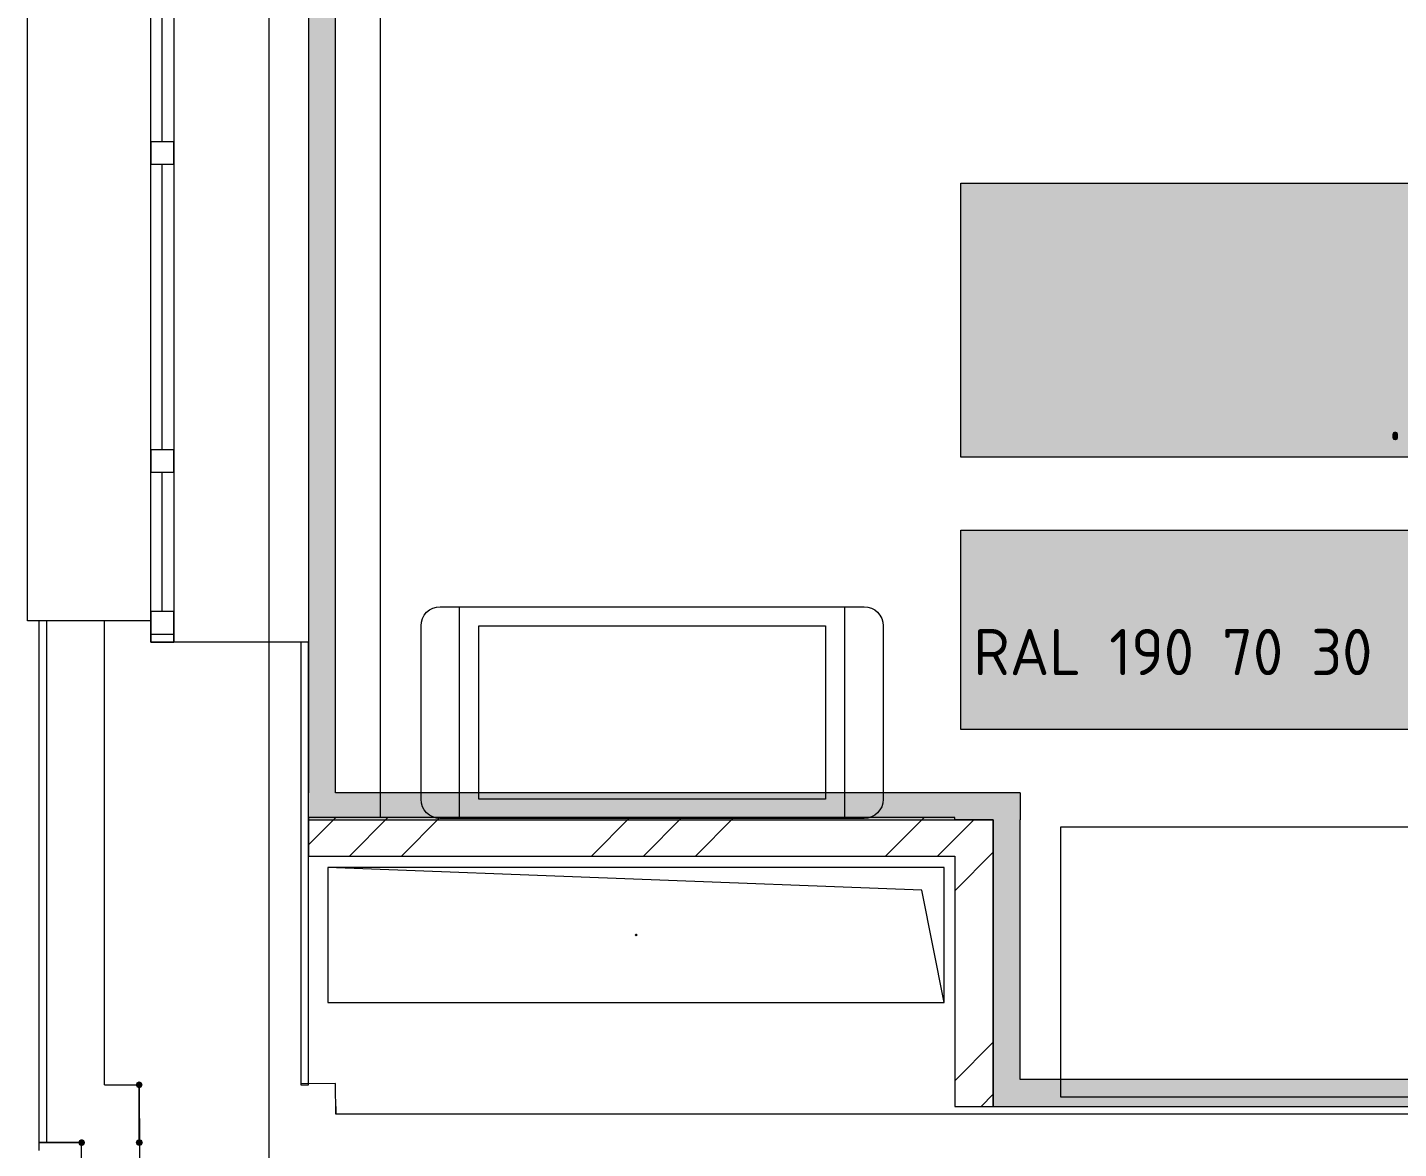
# Model space of a CAD drawing. Header units: millimetres. Extents: x 0 to 1189, y 0 to 841.
# Drawn here: x 232.4 to 267.99, y 492.2 to 521.32 of the extents above; entities that cross this region are included whole.
import ezdxf

# ---------------------------------------------------------------- set-up
doc = ezdxf.new("R2010")
doc.units = ezdxf.units.MM

msp = doc.modelspace()

# ---------------------------------------------------------------- hatches: boundary and pattern name
at = {"true_color": 0xf1d696}
h = msp.add_hatch(color=41, dxfattribs=at)
h.dxf.hatch_style = 2
h.paths.add_polyline_path([(240.398367, 501.438537), (239.698366, 501.438537), (239.698366, 652.209767), (240.398367, 652.202767)])
at = {"true_color": 0xffffff}
h = msp.add_hatch(color=7, dxfattribs=at)
h.dxf.hatch_style = 2
h.paths.add_polyline_path([(256.633392, 517.272561), (288.17644, 517.272561), (288.17644, 510.15455), (256.633392, 510.15455)])
at = {"true_color": 0x0077b0}
h = msp.add_hatch(color=144, dxfattribs=at)
h.paths.add_polyline_path([(257.53142, 513.185985), (257.53142, 513.590026), (257.540455, 513.691665), (257.567731, 513.785087), (257.613508, 513.870551), (257.678043, 513.948316), (257.755808, 514.012851), (257.841272, 514.058628), (257.934694, 514.085904), (258.036333, 514.094939), (258.231394, 514.058972), (258.394623, 513.951072), (258.459158, 513.873264), (258.504935, 513.787498), (258.532211, 513.693258), (258.541246, 513.590026), (258.541246, 513.185985), (258.531781, 513.085939), (258.503557, 512.993335), (258.456833, 512.908172), (258.391867, 512.830451), (258.315308, 512.765916), (258.230016, 512.720139), (258.136766, 512.692862), (258.036333, 512.683828), (257.934694, 512.692862), (257.841272, 512.720139), (257.755808, 512.765916), (257.678043, 512.830451), (257.613508, 512.908172), (257.567731, 512.993335), (257.540455, 513.085939)])
h.paths.add_polyline_path([(258.338399, 513.188741), (258.338399, 513.592782), (258.316902, 513.708261), (258.250756, 513.807204), (258.15326, 513.872868), (258.036333, 513.894296), (257.919406, 513.872868), (257.82191, 513.807204), (257.755764, 513.708261), (257.734267, 513.592782), (257.734267, 513.188741), (257.755764, 513.071194), (257.82191, 512.974318), (257.919406, 512.907277), (258.036333, 512.88447), (258.15326, 512.907277), (258.250756, 512.974318), (258.316902, 513.072228)])
h = msp.add_hatch(color=144, dxfattribs=at)
h.dxf.hatch_style = 2
h.paths.add_polyline_path([(259.047245, 514.094939), (259.955648, 514.094939), (260.111021, 514.065587), (260.241177, 513.979184), (260.329992, 513.848132), (260.359688, 513.691449), (260.359688, 512.782495), (260.334126, 512.707737), (260.257713, 512.683828), (260.181577, 512.707737), (260.15629, 512.782495), (260.15629, 513.691449), (260.14182, 513.769584), (260.100066, 513.835316), (260.034265, 513.878311), (259.955648, 513.89154), (259.7528, 513.89154), (259.7528, 512.782495), (259.727307, 512.707737), (259.651377, 512.683828), (259.577376, 512.707737), (259.552158, 512.782495), (259.552158, 513.89154), (259.148668, 513.89154), (259.148668, 512.782495), (259.123381, 512.707737), (259.047245, 512.683828), (258.971108, 512.707737), (258.945821, 512.782495), (258.945821, 513.996271), (258.971108, 514.069996)])
h = msp.add_hatch(color=144, dxfattribs=at)
h.dxf.hatch_style = 2
h.paths.add_polyline_path([(261.455305, 512.782495), (261.455305, 513.996271), (261.480592, 514.069996), (261.556729, 514.094939), (262.061642, 514.094939), (262.215913, 514.065587), (262.34662, 513.979184), (262.435641, 513.848132), (262.465131, 513.691449), (262.465131, 512.782495), (262.439844, 512.707737), (262.363708, 512.683828), (262.287571, 512.707737), (262.262284, 512.782495), (262.262284, 513.691449), (262.247746, 513.769584), (262.205509, 513.835316), (262.14019, 513.878311), (262.061642, 513.89154), (261.658152, 513.89154), (261.658152, 512.782495), (261.632865, 512.707737), (261.556729, 512.683828), (261.480592, 512.707737)])
h = msp.add_hatch(color=144, dxfattribs=at)
h.paths.add_polyline_path([(262.869706, 513.185985), (262.869706, 513.590026), (262.878741, 513.691665), (262.906018, 513.785087), (262.951794, 513.870551), (263.01633, 513.948316), (263.094094, 514.012851), (263.179558, 514.058628), (263.272981, 514.085904), (263.374619, 514.094939), (263.569681, 514.058972), (263.732909, 513.951072), (263.797445, 513.873264), (263.843221, 513.787498), (263.870498, 513.693258), (263.879533, 513.590026), (263.879533, 513.185985), (263.870067, 513.085939), (263.841843, 512.993335), (263.795119, 512.908172), (263.730153, 512.830451), (263.653595, 512.765916), (263.568303, 512.720139), (263.475053, 512.692862), (263.374619, 512.683828), (263.272981, 512.692862), (263.179558, 512.720139), (263.094094, 512.765916), (263.01633, 512.830451), (262.951794, 512.908172), (262.906018, 512.993335), (262.878741, 513.085939)])
h.paths.add_polyline_path([(263.676685, 513.188741), (263.676685, 513.592782), (263.655188, 513.708261), (263.589042, 513.807204), (263.491546, 513.872868), (263.374619, 513.894296), (263.257693, 513.872868), (263.160197, 513.807204), (263.094051, 513.708261), (263.072553, 513.592782), (263.072553, 513.188741), (263.094051, 513.071194), (263.160197, 512.974318), (263.257693, 512.907277), (263.374619, 512.88447), (263.491546, 512.907277), (263.589042, 512.974318), (263.655188, 513.072228)])
h = msp.add_hatch(color=144, dxfattribs=at)
h.dxf.hatch_style = 2
h.paths.add_polyline_path([(264.789021, 514.094939), (265.19251, 514.094939), (265.268647, 514.069996), (265.293934, 513.996271), (265.293934, 512.782495), (265.268647, 512.707737), (265.19251, 512.683828), (265.116374, 512.707737), (265.091087, 512.782495), (265.091087, 513.89154), (264.859576, 513.89154), (264.478687, 512.751627), (264.444718, 512.700778), (264.385531, 512.683828), (264.309395, 512.709115), (264.284108, 512.785251), (264.28962, 512.816671), (264.687597, 514.013359), (264.727767, 514.075233)])
h = msp.add_hatch(color=144, dxfattribs=at)
h.paths.add_polyline_path([(266.505488, 513.89154), (266.101998, 513.89154), (266.02345, 513.877278), (265.958131, 513.835316), (265.915894, 513.769584), (265.901356, 513.691449), (265.901356, 513.087317), (265.916239, 513.010216), (265.960887, 512.94345), (266.025862, 512.899077), (266.101998, 512.88447), (266.304846, 512.88447), (266.382016, 512.899077), (266.445957, 512.94345), (266.490605, 513.009183), (266.505488, 513.087317)])
h.paths.add_polyline_path([(266.908978, 512.782495), (266.884035, 512.707737), (266.81031, 512.683828), (266.680706, 512.709459), (266.5788, 512.788007), (266.453605, 512.709459), (266.304846, 512.683828), (266.101998, 512.683828), (265.94566, 512.712146), (265.81702, 512.799583), (265.727999, 512.929601), (265.698509, 513.087317), (265.698509, 513.691449), (265.727999, 513.848132), (265.81702, 513.979184), (265.94566, 514.065587), (266.101998, 514.094939), (266.606912, 514.094939), (266.683048, 514.069996), (266.708335, 513.996271), (266.708335, 512.985894), (266.733898, 512.909757), (266.81031, 512.88447), (266.884035, 512.858907)])
h = msp.add_hatch(color=144, dxfattribs=at)
h.paths.add_polyline_path([(260.118783, 511.579849), (260.210629, 511.634971), (260.294621, 511.653712), (260.340165, 511.667561), (260.381161, 511.706629), (260.411616, 511.756238), (260.4214, 511.805848), (260.410307, 511.864828), (260.377303, 511.913886), (260.328038, 511.94627), (260.269265, 511.956329), (260.210491, 511.945443), (260.161227, 511.913886), (260.129669, 511.864828), (260.118783, 511.805848)])
h.paths.add_polyline_path([(260.495814, 511.623946), (260.589452, 511.566827), (260.662832, 511.484489), (260.708514, 511.384719), (260.724017, 511.276681), (260.724017, 510.97241), (260.695768, 510.82682), (260.612121, 510.705622), (260.490509, 510.622595), (260.345332, 510.595379), (260.199054, 510.622595), (260.076339, 510.705622), (259.993795, 510.827647), (259.966648, 510.97241), (259.966648, 511.805848), (259.988696, 511.923601), (260.055393, 512.021924), (260.152614, 512.086967), (260.269265, 512.109016), (260.386536, 512.086692), (260.48479, 512.019719), (260.549833, 511.923325), (260.571882, 511.805848), (260.552865, 511.703115)])
h.paths.add_polyline_path([(260.571882, 510.974064), (260.571882, 511.276681), (260.555621, 511.363773), (260.506287, 511.437636), (260.432838, 511.487176), (260.345332, 511.50323), (260.257827, 511.487176), (260.184378, 511.437636), (260.135044, 511.363773), (260.118783, 511.276681), (260.118783, 510.974064), (260.135044, 510.8858), (260.184378, 510.81366), (260.257827, 510.763017), (260.345332, 510.745861), (260.432838, 510.763017), (260.506287, 510.81366), (260.555621, 510.886627)])
h = msp.add_hatch(color=144, dxfattribs=at)
h.dxf.hatch_style = 2
h.paths.add_polyline_path([(256.784169, 510.669242), (256.784169, 511.579849), (256.803186, 511.634971), (256.860237, 511.653712), (257.238921, 511.653712), (257.354746, 511.631732), (257.452793, 511.567171), (257.51949, 511.468435), (257.541539, 511.351095), (257.541539, 510.669242), (257.522522, 510.613293), (257.465471, 510.595379), (257.40842, 510.613293), (257.389403, 510.669242), (257.389403, 511.351095), (257.378517, 511.409868), (257.34696, 511.459133), (257.297695, 511.49131), (257.238921, 511.501577), (256.936304, 511.501577), (256.936304, 510.669242), (256.917287, 510.613293), (256.860237, 510.595379), (256.803186, 510.613293)])
h = msp.add_hatch(color=144, dxfattribs=at)
h.paths.add_polyline_path([(257.844995, 511.579849), (257.864012, 511.634971), (257.921063, 511.653712), (258.299748, 511.653712), (258.417019, 511.631732), (258.513619, 511.567171), (258.580316, 511.468435), (258.602365, 511.351095), (258.602365, 510.897996), (258.580316, 510.780656), (258.513619, 510.68192), (258.417019, 510.616532), (258.299748, 510.595379), (257.99713, 510.595379), (257.99713, 510.214489), (257.978114, 510.158885), (257.921063, 510.140075), (257.864012, 510.158885), (257.844995, 510.214489)])
h.paths.add_polyline_path([(257.99713, 511.501577), (257.99713, 510.745861), (258.299748, 510.745861), (258.357419, 510.756954), (258.405581, 510.789958), (258.439067, 510.839223), (258.450229, 510.897996), (258.450229, 511.351095), (258.439343, 511.409868), (258.407786, 511.459133), (258.358521, 511.49131), (258.299748, 511.501577)])
h = msp.add_hatch(color=144, dxfattribs=at)
h.dxf.hatch_style = 2
h.paths.add_polyline_path([(259.663191, 511.579849), (259.663191, 510.669242), (259.644174, 510.613293), (259.587123, 510.595379), (259.208438, 510.595379), (259.091167, 510.616532), (258.994567, 510.68192), (258.92787, 510.779829), (258.905821, 510.897996), (258.905821, 511.579849), (258.924838, 511.634971), (258.981889, 511.653712), (259.03894, 511.634971), (259.057957, 511.579849), (259.057957, 510.897996), (259.069119, 510.840049), (259.102605, 510.789958), (259.151594, 510.756954), (259.208438, 510.745861), (259.511056, 510.745861), (259.511056, 511.579849), (259.530073, 511.634971), (259.587123, 511.653712), (259.644174, 511.634971)])
h = msp.add_hatch(color=144, dxfattribs=at)
h.paths.add_polyline_path([(261.295916, 511.050683), (261.19022, 511.082722), (261.103541, 511.149901), (261.046491, 511.242643), (261.027474, 511.351095), (261.049522, 511.468435), (261.116219, 511.567171), (261.21282, 511.631732), (261.330091, 511.653712), (261.708776, 511.653712), (261.765827, 511.634971), (261.784844, 511.579849), (261.784844, 510.669242), (261.765827, 510.613293), (261.708776, 510.595379), (261.651725, 510.613293), (261.632708, 510.669242), (261.632708, 511.048478), (261.480022, 511.048478), (261.164726, 510.625144), (261.137441, 510.6022), (261.103541, 510.595379), (261.046491, 510.613293), (261.027474, 510.669242), (261.042357, 510.716095)])
h.paths.add_polyline_path([(261.179609, 511.351095), (261.190771, 511.293148), (261.224258, 511.243057), (261.273247, 511.20957), (261.330091, 511.198408), (261.632708, 511.198408), (261.632708, 511.501577), (261.330091, 511.501577), (261.271318, 511.49069), (261.222053, 511.459133), (261.190496, 511.409868)])
h = msp.add_hatch(color=144, dxfattribs=at)
h.dxf.hatch_style = 2
h.paths.add_polyline_path([(262.617467, 510.897996), (262.607683, 510.961179), (262.577228, 511.008239), (262.487931, 511.048478), (262.390917, 511.048478), (262.338001, 511.071629), (262.314849, 511.124545), (262.338001, 511.179667), (262.411863, 511.202818), (262.435014, 511.202818), (262.46037, 511.200613), (262.527687, 511.211775), (262.577228, 511.245262), (262.607683, 511.292597), (262.617467, 511.351095), (262.607407, 511.409868), (262.575023, 511.459133), (262.525758, 511.49131), (262.466985, 511.501577), (262.390917, 511.501577), (262.320706, 511.491793), (262.236026, 511.462992), (262.166779, 511.434466), (262.145075, 511.424958), (262.104836, 511.452519), (262.0883, 511.505435), (262.119581, 511.562555), (262.212875, 511.613473), (262.308304, 511.643928), (262.390917, 511.653712), (262.466985, 511.653712), (262.584532, 511.631732), (262.683061, 511.567171), (262.747622, 511.468435), (262.769602, 511.351095), (262.744039, 511.214876), (262.665974, 511.124545), (262.744039, 511.034215), (262.769602, 510.897996), (262.747622, 510.780656), (262.683061, 510.68192), (262.584532, 510.616532), (262.466985, 510.595379), (262.390917, 510.595379), (262.306375, 510.604887), (262.21067, 510.633413), (262.118686, 510.684607), (262.0883, 510.743656), (262.104836, 510.796572), (262.14728, 510.824133), (262.171465, 510.814625), (262.238231, 510.786099), (262.320982, 510.755645), (262.390917, 510.745861), (262.466985, 510.745861), (262.525758, 510.756954), (262.575023, 510.789958), (262.60658, 510.839223)])
h = msp.add_hatch(color=144, dxfattribs=at)
h.dxf.hatch_style = 2
h.paths.add_polyline_path([(263.225026, 511.156516), (263.701276, 511.632766), (263.754193, 511.653712), (263.811244, 511.634971), (263.830261, 511.579849), (263.80711, 511.526933), (263.474727, 511.192345), (263.815378, 510.71389), (263.830261, 510.669242), (263.811244, 510.613293), (263.754193, 510.595379), (263.690803, 510.627349), (263.365035, 511.084307), (263.225026, 510.942644), (263.225026, 510.669242), (263.206009, 510.613293), (263.148958, 510.595379), (263.091908, 510.613293), (263.072891, 510.669242), (263.072891, 511.579849), (263.091908, 511.634971), (263.148958, 511.653712), (263.206009, 511.634971), (263.225026, 511.579849)])
h = msp.add_hatch(color=144, dxfattribs=at)
h.dxf.hatch_style = 2
h.paths.add_polyline_path([(264.738951, 510.441038), (264.738951, 510.595379), (264.436334, 510.595379), (264.319063, 510.616532), (264.222463, 510.68192), (264.155766, 510.780656), (264.133717, 510.897996), (264.133717, 511.579849), (264.152734, 511.634971), (264.209785, 511.653712), (264.266835, 511.634971), (264.285852, 511.579849), (264.285852, 510.897996), (264.297015, 510.840049), (264.330501, 510.789958), (264.37949, 510.756954), (264.436334, 510.745861), (264.738951, 510.745861), (264.738951, 511.579849), (264.757968, 511.634971), (264.815019, 511.653712), (264.87207, 511.634971), (264.891087, 511.579849), (264.891087, 510.443243), (264.869314, 510.32549), (264.804546, 510.227167), (264.707946, 510.162124), (264.590674, 510.140075), (264.285852, 510.140075), (264.228802, 510.159161), (264.209785, 510.216694), (264.232936, 510.269611), (264.285852, 510.292762), (264.58847, 510.292762), (264.647243, 510.302821), (264.696508, 510.335205), (264.728065, 510.382541)])
h = msp.add_hatch(color=144, dxfattribs=at)
h.dxf.hatch_style = 2
h.paths.add_polyline_path([(265.863718, 511.351095), (265.863718, 510.897996), (265.87488, 510.840049), (265.908366, 510.789958), (265.957356, 510.756954), (266.0142, 510.745861), (266.240749, 510.745861), (266.2978, 510.726775), (266.316817, 510.669242), (266.2978, 510.613293), (266.240749, 510.595379), (266.0142, 510.595379), (265.896929, 510.616532), (265.800328, 510.68192), (265.733631, 510.779829), (265.711583, 510.897996), (265.711583, 511.351095), (265.733631, 511.468435), (265.800328, 511.567171), (265.896929, 511.631732), (266.0142, 511.653712), (266.240749, 511.653712), (266.2978, 511.634695), (266.316817, 511.577644), (266.2978, 511.520594), (266.240749, 511.501577), (266.0142, 511.501577), (265.955426, 511.49069), (265.906162, 511.459133), (265.874604, 511.409868)])
h = msp.add_hatch(color=144, dxfattribs=at)
h.dxf.hatch_style = 2
h.paths.add_polyline_path([(267.07469, 510.97241), (266.772073, 511.361568), (266.772073, 510.669242), (266.753056, 510.613293), (266.696006, 510.595379), (266.638955, 510.613293), (266.619938, 510.669242), (266.619938, 511.579849), (266.638955, 511.634971), (266.696006, 511.653712), (266.734039, 511.642343), (266.772073, 511.60741), (267.07469, 511.217701), (267.377308, 511.60741), (267.415617, 511.642343), (267.453927, 511.653712), (267.509048, 511.634971), (267.527789, 511.579849), (267.527789, 510.669242), (267.509048, 510.613293), (267.453927, 510.595379), (267.396393, 510.613293), (267.377308, 510.669242), (267.377308, 511.361568)])
h = msp.add_hatch(color=144, dxfattribs=at)
h.dxf.hatch_style = 2
h.paths.add_polyline_path([(267.831117, 510.745861), (267.850134, 510.802911), (267.907185, 510.821928), (267.964236, 510.802911), (267.983253, 510.745861), (267.983253, 510.669242), (267.964236, 510.613293), (267.907185, 510.595379), (267.850134, 510.613293), (267.831117, 510.669242)])
at = {"true_color": 0xffffff}
h = msp.add_hatch(color=7, dxfattribs=at)
h.dxf.hatch_style = 2
h.paths.add_polyline_path([(256.633392, 508.257547), (273.372418, 508.257547), (273.372418, 503.081539), (256.633392, 503.081539)])
at = {"true_color": 0xd5aaaa}
h = msp.add_hatch(color=9, dxfattribs=at)
h.dxf.hatch_style = 2
h.paths.add_polyline_path([(239.698366, 501.438537), (240.398367, 501.438537), (239.698366, 500.738536)])
h = msp.add_hatch(color=9, dxfattribs=at)
h.dxf.hatch_style = 2
h.paths.add_polyline_path([(240.398367, 501.438537), (240.398367, 500.738536), (239.698366, 500.738536)])
h = msp.add_hatch(color=9, dxfattribs=at)
h.dxf.hatch_style = 2
h.paths.add_polyline_path([(257.472393, 501.438537), (257.472393, 500.738536), (240.398367, 500.738536), (240.398367, 501.438537)])
h = msp.add_hatch(color=9, dxfattribs=at)
h.dxf.hatch_style = 2
h.paths.add_polyline_path([(257.472393, 500.738536), (258.172394, 501.438537), (258.172394, 500.738536)])
h = msp.add_hatch(color=9, dxfattribs=at)
h.dxf.hatch_style = 2
h.paths.add_polyline_path([(257.472393, 501.438537), (258.172394, 501.438537), (257.472393, 500.738536)])
h = msp.add_hatch(color=9, dxfattribs=at)
h.dxf.hatch_style = 2
h.paths.add_polyline_path([(258.172394, 493.993525), (257.472393, 493.993525), (257.472393, 500.738536), (258.172394, 500.738536)])
h = msp.add_hatch(color=7)
h.dxf.hatch_style = 2
h.paths.add_polyline_path([(235.298359, 493.947525), (235.234797, 493.921088), (235.208359, 493.857525), (235.234797, 493.793963), (235.298359, 493.767525), (235.361922, 493.793963), (235.38836, 493.857525), (235.361922, 493.921088)])
h = msp.add_hatch(color=9, dxfattribs=at)
h.dxf.hatch_style = 2
h.paths.add_polyline_path([(258.172394, 493.993525), (258.172394, 493.293524), (257.472393, 493.293524)])
h = msp.add_hatch(color=9, dxfattribs=at)
h.dxf.hatch_style = 2
h.paths.add_polyline_path([(257.472393, 493.993525), (258.172394, 493.993525), (257.472393, 493.293524)])
h = msp.add_hatch(color=9, dxfattribs=at)
h.dxf.hatch_style = 2
h.paths.add_polyline_path([(294.896451, 493.993525), (294.896451, 493.293524), (258.172394, 493.293524), (258.172394, 493.993525)])
h = msp.add_hatch(color=7)
h.dxf.hatch_style = 2
h.paths.add_polyline_path([(233.896357, 492.357523), (233.86992, 492.421086), (233.806357, 492.447523), (233.742795, 492.421086), (233.716357, 492.357523), (233.742795, 492.29196), (233.806357, 492.265523), (233.86992, 492.29196)])
h = msp.add_hatch(color=7)
h.dxf.hatch_style = 2
h.paths.add_polyline_path([(235.306359, 492.267523), (235.369922, 492.29396), (235.39636, 492.357523), (235.369922, 492.421086), (235.306359, 492.447523), (235.234797, 492.421086), (235.208359, 492.357523), (235.234797, 492.29396)])

# ---------------------------------------------------------------- linework, layer by layer
at = {"color": 7, "lineweight": 0}
for points in [[(238.672365, 237.695134), (238.672365, 729.022884)], [(238.672365, 237.695134), (238.672365, 729.022884)], [(241.560369, 500.798536), (241.560369, 652.562768)], [(239.698366, 652.209767), (239.698366, 501.438537)], [(240.398367, 501.438537), (240.398367, 652.202767)], [(232.398355, 505.904544), (232.398355, 522.254569)], [(235.59836, 518.354563), (235.59836, 521.954568)], [(235.89836, 518.354563), (235.89836, 521.954568)], [(236.198361, 521.954568), (236.198361, 518.354563)], [(235.59836, 518.354563), (236.198361, 518.354563)], [(235.59836, 517.754562), (235.59836, 518.354563)], [(235.59836, 518.354563), (235.59836, 517.754562)], [(236.198361, 518.354563), (236.198361, 517.754562)], [(236.198361, 517.754562), (236.198361, 518.354563)], [(236.198361, 517.754562), (235.59836, 517.754562)], [(235.59836, 510.35455), (235.59836, 517.754562)], [(235.89836, 510.35455), (235.89836, 517.754562)], [(236.198361, 517.754562), (236.198361, 510.35455)], [(235.59836, 510.35455), (236.198361, 510.35455)], [(235.59836, 509.754549), (235.59836, 510.35455)], [(235.59836, 510.35455), (235.59836, 509.754549)], [(236.198361, 510.35455), (236.198361, 509.754549)], [(236.198361, 509.754549), (236.198361, 510.35455)], [(236.198361, 509.754549), (235.59836, 509.754549)], [(235.59836, 506.154544), (235.59836, 509.754549)], [(235.89836, 506.154544), (235.89836, 509.754549)], [(236.198361, 509.754549), (236.198361, 506.154544)], [(232.698356, 505.904544), (232.398355, 505.904544)], [(232.698356, 505.904544), (232.698356, 492.357523)], [(234.398358, 505.904544), (232.698356, 505.904544)], [(232.898356, 493.857525), (232.898356, 505.904544)], [(234.398358, 493.857525), (234.398358, 505.904544)], [(235.59836, 505.904544), (234.398358, 505.904544)], [(235.59836, 506.154544), (236.198361, 506.154544)], [(235.59836, 505.354543), (235.59836, 506.154544)], [(235.59836, 506.154544), (235.59836, 505.354543)], [(236.198361, 506.154544), (236.198361, 505.354543)], [(236.198361, 505.354543), (236.198361, 506.154544)], [(236.198361, 505.554543), (235.59836, 505.554543)], [(236.198361, 505.354543), (235.59836, 505.354543)], [(235.59836, 505.354543), (236.198361, 505.354543)], [(239.498366, 505.354543), (236.198361, 505.354543)], [(239.698366, 505.354543), (239.498366, 505.354543)], [(239.498366, 505.354543), (239.498366, 493.857525)], [(239.698366, 493.857525), (239.698366, 505.354543)], [(239.698366, 500.738536), (239.698366, 501.438537)], [(258.172394, 501.438537), (240.398367, 501.438537)], [(258.172394, 501.438537), (258.172394, 500.738536)], [(239.698366, 500.089535), (240.408367, 500.798536)], [(256.472392, 500.798536), (239.698366, 500.798536)], [(239.698366, 500.798536), (239.698366, 499.798534)], [(239.698366, 500.738536), (257.472393, 500.738536)], [(240.757368, 499.798534), (241.757369, 500.798536)], [(242.10737, 499.798534), (243.107371, 500.798536)], [(247.041377, 499.798534), (248.041379, 500.798536)], [(248.391379, 499.798534), (249.391381, 500.798536)], [(249.740382, 499.798534), (250.740383, 500.798536)], [(254.674389, 499.798534), (255.674391, 500.798536)], [(256.472392, 500.738536), (256.472392, 500.798536)], [(256.472392, 500.246535), (256.964393, 500.738536)], [(257.472393, 500.738536), (256.472392, 500.738536)], [(257.472393, 493.298524), (257.472393, 500.738536)], [(257.472393, 500.738536), (257.472393, 493.293524)], [(258.172394, 493.993525), (258.172394, 500.738536)], [(256.024391, 499.798534), (256.472392, 500.246535)], [(239.698366, 499.798534), (256.472392, 499.798534)], [(256.472392, 498.897533), (257.472393, 499.897534)], [(256.472392, 499.798534), (256.472392, 493.298524)], [(240.198367, 499.498534), (240.198367, 495.998528)], [(256.198391, 499.498534), (240.198367, 499.498534)], [(255.615391, 498.915533), (240.198367, 499.498534)], [(240.198367, 499.498534), (240.198367, 495.998528)], [(256.198391, 499.498534), (240.198367, 499.498534)], [(256.198391, 495.998528), (256.198391, 499.498534)], [(256.198391, 495.998528), (256.198391, 499.498534)], [(256.198391, 495.998528), (255.615391, 498.915533)], [(248.173379, 497.748531), (248.198379, 497.773531), (248.223379, 497.748531)], [(248.173379, 497.748531), (248.198379, 497.773531), (248.211379, 497.770531)], [(248.223379, 497.748531), (248.198379, 497.723531), (248.173379, 497.748531)], [(248.205379, 497.724531), (248.173379, 497.748531)], [(240.198367, 495.998528), (256.198391, 495.998528)], [(240.198367, 495.998528), (256.198391, 495.998528)], [(256.472392, 493.963525), (257.472393, 494.963527)], [(232.898356, 492.357523), (232.898356, 493.857525)], [(234.398358, 493.857525), (235.298359, 493.857525)], [(235.298359, 492.357523), (235.298359, 493.857525)], [(235.298359, 493.857525), (235.36136, 481.640507)], [(240.398367, 493.887525), (239.498366, 493.882525)], [(239.498366, 493.857525), (239.698366, 493.857525)], [(240.402367, 493.098524), (240.398367, 493.887525)], [(294.896451, 493.993525), (258.172394, 493.993525)], [(257.157393, 493.298524), (257.472393, 493.613525)], [(240.402367, 493.298524), (240.402367, 493.098524)], [(279.726427, 493.098524), (240.402367, 493.098524)], [(256.472392, 493.298524), (257.472393, 493.298524)], [(257.472393, 493.293524), (258.172394, 493.293524)], [(258.172394, 493.293524), (295.596452, 493.293524)], [(232.698356, 492.357523), (233.806357, 492.357523)], [(233.806357, 492.355523), (232.698356, 492.355523)], [(232.698356, 492.355523), (232.698356, 492.155523)], [(233.861357, 481.632507), (233.806357, 492.355523)]]:
    msp.add_lwpolyline(points, dxfattribs=at)
at = {"color": 144, "lineweight": 0, "true_color": 0x0077b0}
for points in [[(256.633392, 517.272561), (288.17644, 517.272561)], [(256.633392, 510.15455), (256.633392, 517.272561)], [(288.17644, 510.15455), (256.633392, 510.15455)], [(256.633392, 508.257547), (273.372418, 508.257547)], [(256.633392, 503.081539), (256.633392, 508.257547)], [(273.372418, 503.081539), (256.633392, 503.081539)]]:
    msp.add_lwpolyline(points, dxfattribs=at)
at = {"color": 253, "lineweight": 0, "true_color": 0x999999}
for points in [[(242.616371, 505.774543), (242.626535, 505.87527), (242.655683, 505.969106), (242.7018, 506.054036), (242.762871, 506.128044), (242.836879, 506.189114), (242.921809, 506.235232), (243.015645, 506.26438), (243.116371, 506.274544)], [(243.116371, 506.274544), (254.116388, 506.274544)], [(243.616372, 500.774536), (243.616372, 506.274544)], [(253.616387, 500.774536), (253.616387, 506.274544)], [(254.116388, 506.274544), (254.217115, 506.26438), (254.310951, 506.235232), (254.395881, 506.189114), (254.469889, 506.128044), (254.530959, 506.054036), (254.577076, 505.969106), (254.606225, 505.87527), (254.616389, 505.774543)], [(242.616371, 501.274537), (242.616371, 505.774543)], [(244.116373, 501.274537), (244.116373, 505.774543)], [(244.116373, 505.774543), (253.116387, 505.774543)], [(253.116387, 505.774543), (253.116387, 501.274537)], [(254.616389, 505.774543), (254.616389, 501.274537)], [(243.116371, 500.774536), (243.015645, 500.7847), (242.921809, 500.813848), (242.836879, 500.859966), (242.762871, 500.921036), (242.7018, 500.995044), (242.655683, 501.079974), (242.626535, 501.17381), (242.616371, 501.274537)], [(253.116387, 501.274537), (244.116373, 501.274537)], [(254.616389, 501.274537), (254.606225, 501.17381), (254.577076, 501.079974), (254.530959, 500.995044), (254.469889, 500.921036), (254.395881, 500.859966), (254.310951, 500.813848), (254.217115, 500.7847), (254.116388, 500.774536)], [(254.116388, 500.774536), (243.116371, 500.774536)], [(259.218396, 500.548535), (259.218396, 493.548525)], [(271.218414, 500.548535), (259.218396, 500.548535)], [(259.218396, 493.548525), (271.218414, 493.548525)]]:
    msp.add_lwpolyline(points, dxfattribs=at)

# ---------------------------------------------------------------- texts
at = {"color": 144, "true_color": 0x0077b0, "insert": (256.954359, 505.696488), "char_height": 1.2, "attachment_point": 1}
msp.add_mtext('{\\fGOSTCommon|b0|i0|c0;RAL 190 70 30}', dxfattribs=at)

doc.saveas('drawing.dxf')
